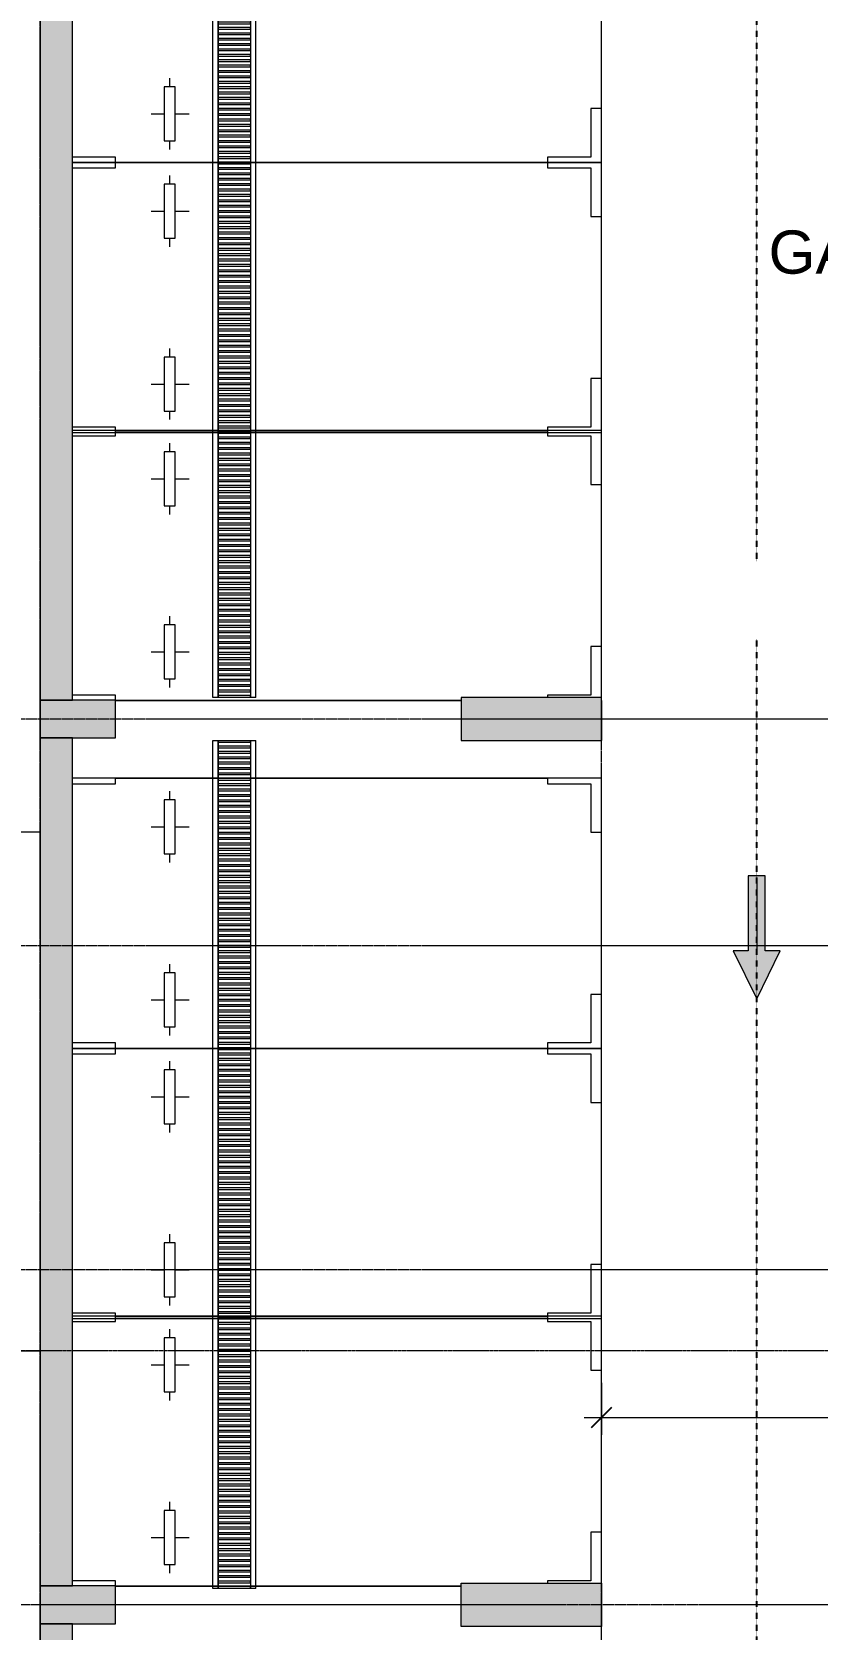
# Model space of a CAD drawing. Header units: millimetres. Extents: x 25998 to 252958, y -15958 to 83425.
# Drawn here: x 33578 to 40849, y 45113 to 59898 of the extents above; entities that cross this region are included whole.
import ezdxf

# ---------------------------------------------------------------- set-up
doc = ezdxf.new("R2010")
doc.units = ezdxf.units.MM
for name, pattern in [('Dash 1_16_', [3.175, 1.5875, -1.5875]), ('Dash Dot 3_16_', [7.9375, 4.7625, -1.5875, 0, -1.5875]), ('Grid Line', [22.225, 12.7, -3.175, 3.175, -3.175])]:
    doc.linetypes.add(name, pattern=pattern)
for name, color, linetype, lineweight in [('0-1', 7, 'Continuous', 5), ('A-ANNO-DIMS', 211, 'Continuous', 9), ('A-ANNO-DIMS-160', 211, 'Continuous', 9), ('A-ANNO-NOTE', 131, 'Continuous', 9), ('A-AREA-IDEN', 2, 'Continuous', 9), ('A-DETL-1', 90, 'Dash 1_16_', 25), ('A-FLOR', 192, 'Continuous', 9), ('A-WALL-PATT-1', 7, 'Continuous', 9), ('C-PRKG', 70, 'Continuous', 9), ('G-ANNO-SYMB-1', 111, 'Dash Dot 3_16_', 18), ('G-IMPT', 8, 'Continuous', 9), ('L-SITE-WALL-1', 250, 'Continuous', 18), ('L-SITE-WALL-2', 7, 'Continuous', 9), ('M-EQPM', 50, 'Continuous', 9), ('S-COLS', 52, 'Continuous', 9), ('S-COLS-1', 52, 'Continuous', 5), ('S-COLS-2', 250, 'Continuous', 18), ('S-COLS-3', 7, 'Continuous', 9), ('S-GRID-1', 1, 'Grid Line', 9)]:
    doc.layers.add(name, color=color, linetype=linetype, lineweight=lineweight)
doc.styles.add('Arial_3', font='arial_0.ttf', dxfattribs={"height": 400})
doc.styles.add('UTM Avo', font='UTM Avo.ttf', dxfattribs={"width": 0.9, "height": 400})
doc.dimstyles.new('1_Dim_chi_tiet_2_5', dxfattribs={"dimscale": 304.8, "dimtxt": 399.720379, "dimasz": 0.629921, "dimexe": 0.524934, "dimexo": 0.0625, "dimgap": 0.052493, "dimtad": 1, "dimdec": 0, "dimrnd": 5, "dimzin": 0, "dimdsep": 46, "dimtxsty": 'UTM Avo', "dimblk1": 'OBLIQUE', "dimblk2": 'OBLIQUE', "dimsah": 1, "dimcen": 0.09, "dimdle": 0.524934, "dimazin": 0, "dimtfac": 1, "dimtdec": 4, "dimtix": 1, "dimtmove": 0, "dimatfit": 3, "dimfxl": 1.049869, "dimfxlon": 1, "dimtvp": 1, "dimtolj": 1, "dimtzin": 0, "dimarcsym": 2})

# ---------------------------------------------------------------- blocks, each defined once
blk = doc.blocks.new('M_Concrete-Rectangular-Column2 - 400x1300-812637-TKCS_MB TẦNG HẦM')
at = {"layer": 'S-COLS'}
blk.add_hatch(color=256, dxfattribs=at).paths.add_polyline_path([(-178, 200), (-650, 200), (-650, -200), (650, -200), (650, 200)])
at = {"layer": 'S-COLS-2'}
for p, q in [((-650, 200), (650, 200)), ((-650, -200), (-650, 200)), ((650, 200), (650, -200)), ((650, -200), (-650, -200))]:
    blk.add_line(p, q, dxfattribs=at)
blk = doc.blocks.new('NCV_TKTC_KET CAU_rvt-1-TKCS_MB TẦNG HẦM')
at = {"layer": 'A-WALL-PATT-1'}
for points in [[(33653, 53712), (33953, 53712), (33953, 61562), (33653, 61562), (33653, 53712)], [(33653, 45512), (33953, 45512), (33953, 53362), (33653, 53362), (33653, 45512)], [(33653, 40587), (33953, 40587), (33953, 45162), (33653, 45162), (33653, 40587)]]:
    blk.add_hatch(color=256, dxfattribs=at).paths.add_polyline_path(points)
at = {"layer": 'S-COLS-1'}
for points in [[(33953, 53362), (34353, 53362), (34353, 53712), (33653, 53712), (33653, 53362), (33935, 53362)], [(38853, 53337), (38853, 53737), (37553, 53737), (37553, 53337), (38381, 53337)], [(33953, 45162), (34353, 45162), (34353, 45512), (33653, 45512), (33653, 45162), (33935, 45162)]]:
    blk.add_hatch(color=256, dxfattribs=at).paths.add_polyline_path(points)
at = {"layer": 'L-SITE-WALL-1'}
for p, q in [((33653, 61562), (33653, 53712)), ((33953, 53712), (33953, 61562)), ((33653, 53362), (33653, 45512)), ((33953, 45512), (33953, 53362)), ((33653, 45162), (33653, 40587)), ((33953, 40587), (33953, 45162))]:
    blk.add_line(p, q, dxfattribs=at)
at = {"layer": 'L-SITE-WALL-2'}
for p, q in [((33653, 53712), (33953, 53712)), ((33953, 53362), (33653, 53362)), ((33653, 45512), (33953, 45512)), ((33953, 45162), (33653, 45162))]:
    blk.add_line(p, q, dxfattribs=at)
at = {"layer": 'S-COLS-2'}
for p, q in [((33653, 53712), (33653, 53362)), ((34353, 53712), (33953, 53712)), ((34353, 53362), (34353, 53712)), ((37553, 53737), (37553, 53337)), ((38853, 53737), (37553, 53737)), ((38853, 53337), (38853, 53737)), ((33953, 53362), (34353, 53362)), ((37553, 53337), (38853, 53337)), ((33653, 45512), (33653, 45162)), ((34353, 45512), (33953, 45512)), ((34353, 45162), (34353, 45512)), ((33953, 45162), (34353, 45162))]:
    blk.add_line(p, q, dxfattribs=at)
at = {"layer": 'S-COLS-3'}
for p, q in [((33953, 53712), (33653, 53712)), ((33653, 53362), (33953, 53362)), ((33953, 45512), (33653, 45512)), ((33653, 45162), (33953, 45162))]:
    blk.add_line(p, q, dxfattribs=at)
at = {"layer": 'S-COLS', "rotation": 180}
blk.add_blockref('M_Concrete-Rectangular-Column2 - 400x1300-812637-TKCS_MB TẦNG HẦM', (38203, 45337), dxfattribs=at)
blk = doc.blocks.new('xe oto1 - xe oto-V7-TKCS_MB TẦNG HẦM')
at = {"layer": 'C-PRKG'}
for p, q in [((-2500, 4900), (-2500, 4500)), ((-2500, 4900), (-2500, 0)), ((-2450, 4500), (-2450, 4900)), ((-50, 4900), (-50, 4500)), ((0, 4500), (0, 4900)), ((0, 0), (0, 4900)), ((-2500, 4500), (-2450, 4500)), ((-2500, 500), (-2500, 4500)), ((-2500, 4500), (-2500, 500)), ((-50, 4500), (0, 4500)), ((0, 500), (0, 4500)), ((0, 4500), (0, 500)), ((-2050, 4170), (-2050, 4050)), ((-2050, 4170), (-2050, 4050)), ((-450, 4170), (-450, 4050)), ((-450, 4170), (-450, 4050)), ((-2300, 4000), (-2380, 4000)), ((-2300, 4000), (-2380, 4000)), ((-1800, 4050), (-2300, 4050)), ((-2300, 4050), (-2300, 3950)), ((-1800, 3950), (-1800, 4050)), ((-1720, 4000), (-1800, 4000)), ((-1720, 4000), (-1800, 4000)), ((-700, 4000), (-780, 4000)), ((-700, 4000), (-780, 4000)), ((-200, 4050), (-700, 4050)), ((-700, 4050), (-700, 3950)), ((-200, 3950), (-200, 4050)), ((-120, 4000), (-200, 4000)), ((-120, 4000), (-200, 4000)), ((-2300, 3950), (-1800, 3950)), ((-2050, 3950), (-2050, 3820)), ((-2050, 3950), (-2050, 3820)), ((-700, 3950), (-200, 3950)), ((-450, 3950), (-450, 3820)), ((-450, 3950), (-450, 3820)), ((-2450, 500), (-2500, 500)), ((-2500, 500), (-2500, 0)), ((-2450, 100), (-2450, 500)), ((0, 500), (-50, 500)), ((-50, 500), (-50, 100)), ((0, 0), (0, 500)), ((-2500, 0), (-2000, 0)), ((-2500, 0), (0, 0)), ((-2000, 100), (-2450, 100)), ((-2000, 0), (-2000, 100)), ((-500, 100), (-500, 0)), ((-50, 100), (-500, 100)), ((-500, 0), (0, 0))]:
    blk.add_line(p, q, dxfattribs=at)
blk = doc.blocks.new('xe oto1 - xe oto-V8-TKCS_MB TẦNG HẦM')
at = {"layer": 'C-PRKG'}
for p, q in [((-2450, 4500), (-2450, 4900)), ((-50, 4900), (-50, 4500)), ((0, 4500), (0, 4900)), ((0, 0), (0, 4900)), ((-2500, 4500), (-2450, 4500)), ((-2500, 4500), (-2500, 1300)), ((-2500, 1300), (-2500, 4500)), ((-2500, 4500), (-2500, 1300)), ((-50, 4500), (0, 4500)), ((0, 500), (0, 4500)), ((0, 4500), (0, 500)), ((-2050, 4170), (-2050, 4050)), ((-2050, 4170), (-2050, 4050)), ((-450, 4170), (-450, 4050)), ((-450, 4170), (-450, 4050)), ((-2300, 4000), (-2380, 4000)), ((-2300, 4000), (-2380, 4000)), ((-1800, 4050), (-2300, 4050)), ((-2300, 4050), (-2300, 3950)), ((-1800, 3950), (-1800, 4050)), ((-1720, 4000), (-1800, 4000)), ((-1720, 4000), (-1800, 4000)), ((-700, 4000), (-780, 4000)), ((-700, 4000), (-780, 4000)), ((-200, 4050), (-700, 4050)), ((-700, 4050), (-700, 3950)), ((-200, 3950), (-200, 4050)), ((-120, 4000), (-200, 4000)), ((-120, 4000), (-200, 4000)), ((-2300, 3950), (-1800, 3950)), ((-2050, 3950), (-2050, 3820)), ((-2050, 3950), (-2050, 3820)), ((-700, 3950), (-200, 3950)), ((-450, 3950), (-450, 3820)), ((-450, 3950), (-450, 3820)), ((-2450, 500), (-2472, 500)), ((-2450, 100), (-2450, 500)), ((0, 500), (-50, 500)), ((-50, 500), (-50, 100)), ((0, 0), (0, 500)), ((-2500, 0), (-2000, 0)), ((-2500, 0), (0, 0)), ((-2000, 100), (-2450, 100)), ((-2000, 0), (-2000, 100)), ((-500, 100), (-500, 0)), ((-50, 100), (-500, 100)), ((-500, 0), (0, 0))]:
    blk.add_line(p, q, dxfattribs=at)
blk = doc.blocks.new('THOAT NUOC 300 - w300-4031075-TKCS_MB TẦNG HẦM')
at = {"layer": 'M-EQPM'}
for p, q in [((-3875, 150), (-3875, 200)), ((-3875, 200), (3875, 200)), ((-3875, -150), (-3875, 150)), ((-3855, 150), (-3875, 150)), ((3875, 150), (-3875, 150)), ((-3855, 150), (-3855, -150)), ((-3825, -150), (-3825, 150)), ((-3805, 150), (-3825, 150)), ((-3805, 150), (-3805, -150)), ((-3775, -150), (-3775, 150)), ((-3755, 150), (-3775, 150)), ((-3755, 150), (-3755, -150)), ((-3725, -150), (-3725, 150)), ((-3705, 150), (-3725, 150)), ((-3705, 150), (-3705, -150)), ((-3676, -150), (-3676, 150)), ((-3656, 150), (-3676, 150)), ((-3656, 150), (-3656, -150)), ((-3626, -150), (-3626, 150)), ((-3606, 150), (-3626, 150)), ((-3606, 150), (-3606, -150)), ((-3576, -150), (-3576, 150)), ((-3556, 150), (-3576, 150)), ((-3556, 150), (-3556, -150)), ((-3526, -150), (-3526, 150)), ((-3506, 150), (-3526, 150)), ((-3506, 150), (-3506, -150)), ((-3476, -150), (-3476, 150)), ((-3456, 150), (-3476, 150)), ((-3456, 150), (-3456, -150)), ((-3426, -150), (-3426, 150)), ((-3406, 150), (-3426, 150)), ((-3406, 150), (-3406, -150)), ((-3376, -150), (-3376, 150)), ((-3356, 150), (-3376, 150)), ((-3356, 150), (-3356, -150)), ((-3326, -150), (-3326, 150)), ((-3306, 150), (-3326, 150)), ((-3306, 150), (-3306, -150)), ((-3277, -150), (-3277, 150)), ((-3257, 150), (-3277, 150)), ((-3257, 150), (-3257, -150)), ((-3227, -150), (-3227, 150)), ((-3207, 150), (-3227, 150)), ((-3207, 150), (-3207, -150)), ((-3177, -150), (-3177, 150)), ((-3157, 150), (-3177, 150)), ((-3157, 150), (-3157, -150)), ((-3127, -150), (-3127, 150)), ((-3107, 150), (-3127, 150)), ((-3107, 150), (-3107, -150)), ((-3077, -150), (-3077, 150)), ((-3057, 150), (-3077, 150)), ((-3057, 150), (-3057, -150)), ((-3027, -150), (-3027, 150)), ((-3007, 150), (-3027, 150)), ((-3007, 150), (-3007, -150)), ((-2977, -150), (-2977, 150)), ((-2957, 150), (-2977, 150)), ((-2957, 150), (-2957, -150)), ((-2927, -150), (-2927, 150)), ((-2907, 150), (-2927, 150)), ((-2907, 150), (-2907, -150)), ((-2878, -150), (-2878, 150)), ((-2858, 150), (-2878, 150)), ((-2858, 150), (-2858, -150)), ((-2828, -150), (-2828, 150)), ((-2808, 150), (-2828, 150)), ((-2808, 150), (-2808, -150)), ((-2778, -150), (-2778, 150)), ((-2758, 150), (-2778, 150)), ((-2758, 150), (-2758, -150)), ((-2728, -150), (-2728, 150)), ((-2708, 150), (-2728, 150)), ((-2708, 150), (-2708, -150)), ((-2678, -150), (-2678, 150)), ((-2658, 150), (-2678, 150)), ((-2658, 150), (-2658, -150)), ((-2628, -150), (-2628, 150)), ((-2608, 150), (-2628, 150)), ((-2608, 150), (-2608, -150)), ((-2578, -150), (-2578, 150)), ((-2558, 150), (-2578, 150)), ((-2558, 150), (-2558, -150)), ((-2528, -150), (-2528, 150)), ((-2508, 150), (-2528, 150)), ((-2508, 150), (-2508, -150)), ((-2479, -150), (-2479, 150)), ((-2459, 150), (-2479, 150)), ((-2459, 150), (-2459, -150)), ((-2429, -150), (-2429, 150)), ((-2409, 150), (-2429, 150)), ((-2409, 150), (-2409, -150)), ((-2379, -150), (-2379, 150)), ((-2359, 150), (-2379, 150)), ((-2359, 150), (-2359, -150)), ((-2329, -150), (-2329, 150)), ((-2309, 150), (-2329, 150)), ((-2309, 150), (-2309, -150)), ((-2279, -150), (-2279, 150)), ((-2259, 150), (-2279, 150)), ((-2259, 150), (-2259, -150)), ((-2229, -150), (-2229, 150)), ((-2209, 150), (-2229, 150)), ((-2209, 150), (-2209, -150)), ((-2179, -150), (-2179, 150)), ((-2159, 150), (-2179, 150)), ((-2159, 150), (-2159, -150)), ((-2130, -150), (-2130, 150)), ((-2110, 150), (-2130, 150)), ((-2110, 150), (-2110, -150)), ((-2080, -150), (-2080, 150)), ((-2060, 150), (-2080, 150)), ((-2060, 150), (-2060, -150)), ((-2030, -150), (-2030, 150)), ((-2010, 150), (-2030, 150)), ((-2010, 150), (-2010, -150)), ((-1980, -150), (-1980, 150)), ((-1960, 150), (-1980, 150)), ((-1960, 150), (-1960, -150)), ((-1930, -150), (-1930, 150)), ((-1910, 150), (-1930, 150)), ((-1910, 150), (-1910, -150)), ((-1880, -150), (-1880, 150)), ((-1860, 150), (-1880, 150)), ((-1860, 150), (-1860, -150)), ((-1830, -150), (-1830, 150)), ((-1810, 150), (-1830, 150)), ((-1810, 150), (-1810, -150)), ((-1780, -150), (-1780, 150)), ((-1760, 150), (-1780, 150)), ((-1760, 150), (-1760, -150)), ((-1731, -150), (-1731, 150)), ((-1711, 150), (-1731, 150)), ((-1711, 150), (-1711, -150)), ((-1681, -150), (-1681, 150)), ((-1661, 150), (-1681, 150)), ((-1661, 150), (-1661, -150)), ((-1631, -150), (-1631, 150)), ((-1611, 150), (-1631, 150)), ((-1611, 150), (-1611, -150)), ((-1581, -150), (-1581, 150)), ((-1561, 150), (-1581, 150)), ((-1561, 150), (-1561, -150)), ((-1531, -150), (-1531, 150)), ((-1511, 150), (-1531, 150)), ((-1511, 150), (-1511, -150)), ((-1481, -150), (-1481, 150)), ((-1461, 150), (-1481, 150)), ((-1461, 150), (-1461, -150)), ((-1431, -150), (-1431, 150)), ((-1411, 150), (-1431, 150)), ((-1411, 150), (-1411, -150)), ((-1381, -150), (-1381, 150)), ((-1361, 150), (-1381, 150)), ((-1361, 150), (-1361, -150)), ((-1332, -150), (-1332, 150)), ((-1312, 150), (-1332, 150)), ((-1312, 150), (-1312, -150)), ((-1282, -150), (-1282, 150)), ((-1262, 150), (-1282, 150)), ((-1262, 150), (-1262, -150)), ((-1232, -150), (-1232, 150)), ((-1212, 150), (-1232, 150)), ((-1212, 150), (-1212, -150)), ((-1182, -150), (-1182, 150)), ((-1162, 150), (-1182, 150)), ((-1162, 150), (-1162, -150)), ((-1132, -150), (-1132, 150)), ((-1112, 150), (-1132, 150)), ((-1112, 150), (-1112, -150)), ((-1082, -150), (-1082, 150)), ((-1062, 150), (-1082, 150)), ((-1062, 150), (-1062, -150)), ((-1032, -150), (-1032, 150)), ((-1012, 150), (-1032, 150)), ((-1012, 150), (-1012, -150)), ((-982, -150), (-982, 150)), ((-962, 150), (-982, 150)), ((-962, 150), (-962, -150)), ((-933, -150), (-933, 150)), ((-913, 150), (-933, 150)), ((-913, 150), (-913, -150)), ((-883, -150), (-883, 150)), ((-863, 150), (-883, 150)), ((-863, 150), (-863, -150)), ((-833, -150), (-833, 150)), ((-813, 150), (-833, 150)), ((-813, 150), (-813, -150)), ((-783, -150), (-783, 150)), ((-763, 150), (-783, 150)), ((-763, 150), (-763, -150)), ((-733, -150), (-733, 150)), ((-713, 150), (-733, 150)), ((-713, 150), (-713, -150)), ((-683, -150), (-683, 150)), ((-663, 150), (-683, 150)), ((-663, 150), (-663, -150)), ((-633, -150), (-633, 150)), ((-613, 150), (-633, 150)), ((-613, 150), (-613, -150)), ((-584, -150), (-584, 150)), ((-564, 150), (-584, 150)), ((-564, 150), (-564, -150)), ((-534, -150), (-534, 150)), ((-514, 150), (-534, 150)), ((-514, 150), (-514, -150)), ((-484, -150), (-484, 150)), ((-464, 150), (-484, 150)), ((-464, 150), (-464, -150)), ((-434, -150), (-434, 150)), ((-414, 150), (-434, 150)), ((-414, 150), (-414, -150)), ((-384, -150), (-384, 150)), ((-364, 150), (-384, 150)), ((-364, 150), (-364, -150)), ((-334, -150), (-334, 150)), ((-314, 150), (-334, 150)), ((-314, 150), (-314, -150)), ((-284, -150), (-284, 150)), ((-264, 150), (-284, 150)), ((-264, 150), (-264, -150)), ((-234, -150), (-234, 150)), ((-214, 150), (-234, 150)), ((-214, 150), (-214, -150)), ((-185, -150), (-185, 150)), ((-165, 150), (-185, 150)), ((-165, 150), (-165, -150)), ((-135, -150), (-135, 150)), ((-115, 150), (-135, 150)), ((-115, 150), (-115, -150)), ((-85, -150), (-85, 150)), ((-65, 150), (-85, 150)), ((-65, 150), (-65, -150)), ((-35, -150), (-35, 150)), ((-15, 150), (-35, 150)), ((-15, 150), (-15, -150)), ((15, -150), (15, 150)), ((35, 150), (15, 150)), ((35, 150), (35, -150)), ((65, -150), (65, 150)), ((85, 150), (65, 150)), ((85, 150), (85, -150)), ((115, -150), (115, 150)), ((135, 150), (115, 150)), ((135, 150), (135, -150)), ((165, -150), (165, 150)), ((185, 150), (165, 150)), ((185, 150), (185, -150)), ((214, -150), (214, 150)), ((234, 150), (214, 150)), ((234, 150), (234, -150)), ((264, -150), (264, 150)), ((284, 150), (264, 150)), ((284, 150), (284, -150)), ((314, -150), (314, 150)), ((334, 150), (314, 150)), ((334, 150), (334, -150)), ((364, -150), (364, 150)), ((384, 150), (364, 150)), ((384, 150), (384, -150)), ((414, -150), (414, 150)), ((434, 150), (414, 150)), ((434, 150), (434, -150)), ((464, -150), (464, 150)), ((484, 150), (464, 150)), ((484, 150), (484, -150)), ((514, -150), (514, 150)), ((534, 150), (514, 150)), ((534, 150), (534, -150)), ((564, -150), (564, 150)), ((584, 150), (564, 150)), ((584, 150), (584, -150)), ((613, -150), (613, 150)), ((633, 150), (613, 150)), ((633, 150), (633, -150)), ((663, -150), (663, 150)), ((683, 150), (663, 150)), ((683, 150), (683, -150)), ((713, -150), (713, 150)), ((733, 150), (713, 150)), ((733, 150), (733, -150)), ((763, -150), (763, 150)), ((783, 150), (763, 150)), ((783, 150), (783, -150)), ((813, -150), (813, 150)), ((833, 150), (813, 150)), ((833, 150), (833, -150)), ((863, -150), (863, 150)), ((883, 150), (863, 150)), ((883, 150), (883, -150)), ((913, -150), (913, 150)), ((933, 150), (913, 150)), ((933, 150), (933, -150)), ((962, -150), (962, 150)), ((982, 150), (962, 150)), ((982, 150), (982, -150)), ((1012, -150), (1012, 150)), ((1032, 150), (1012, 150)), ((1032, 150), (1032, -150)), ((1062, -150), (1062, 150)), ((1082, 150), (1062, 150)), ((1082, 150), (1082, -150)), ((1112, -150), (1112, 150)), ((1132, 150), (1112, 150)), ((1132, 150), (1132, -150)), ((1162, -150), (1162, 150)), ((1182, 150), (1162, 150)), ((1182, 150), (1182, -150)), ((1212, -150), (1212, 150)), ((1232, 150), (1212, 150)), ((1232, 150), (1232, -150)), ((1262, -150), (1262, 150)), ((1282, 150), (1262, 150)), ((1282, 150), (1282, -150)), ((1312, -150), (1312, 150)), ((1332, 150), (1312, 150)), ((1332, 150), (1332, -150)), ((1361, -150), (1361, 150)), ((1381, 150), (1361, 150)), ((1381, 150), (1381, -150)), ((1411, -150), (1411, 150)), ((1431, 150), (1411, 150)), ((1431, 150), (1431, -150)), ((1461, -150), (1461, 150)), ((1481, 150), (1461, 150)), ((1481, 150), (1481, -150)), ((1511, -150), (1511, 150)), ((1531, 150), (1511, 150)), ((1531, 150), (1531, -150)), ((1561, -150), (1561, 150)), ((1581, 150), (1561, 150)), ((1581, 150), (1581, -150)), ((1611, -150), (1611, 150)), ((1631, 150), (1611, 150)), ((1631, 150), (1631, -150)), ((1661, -150), (1661, 150)), ((1681, 150), (1661, 150)), ((1681, 150), (1681, -150)), ((1711, -150), (1711, 150)), ((1731, 150), (1711, 150)), ((1731, 150), (1731, -150)), ((1760, -150), (1760, 150)), ((1780, 150), (1760, 150)), ((1780, 150), (1780, -150)), ((1810, -150), (1810, 150)), ((1830, 150), (1810, 150)), ((1830, 150), (1830, -150)), ((1860, -150), (1860, 150)), ((1880, 150), (1860, 150)), ((1880, 150), (1880, -150)), ((1910, -150), (1910, 150)), ((1930, 150), (1910, 150)), ((1930, 150), (1930, -150)), ((1960, -150), (1960, 150)), ((1980, 150), (1960, 150)), ((1980, 150), (1980, -150)), ((2010, -150), (2010, 150)), ((2030, 150), (2010, 150)), ((2030, 150), (2030, -150)), ((2060, -150), (2060, 150)), ((2080, 150), (2060, 150)), ((2080, 150), (2080, -150)), ((2110, -150), (2110, 150)), ((2130, 150), (2110, 150)), ((2130, 150), (2130, -150)), ((2159, -150), (2159, 150)), ((2179, 150), (2159, 150)), ((2179, 150), (2179, -150)), ((2209, -150), (2209, 150)), ((2229, 150), (2209, 150)), ((2229, 150), (2229, -150)), ((2259, -150), (2259, 150)), ((2279, 150), (2259, 150)), ((2279, 150), (2279, -150)), ((2309, -150), (2309, 150)), ((2329, 150), (2309, 150)), ((2329, 150), (2329, -150)), ((2359, -150), (2359, 150)), ((2379, 150), (2359, 150)), ((2379, 150), (2379, -150)), ((2409, -150), (2409, 150)), ((2429, 150), (2409, 150)), ((2429, 150), (2429, -150)), ((2459, -150), (2459, 150)), ((2479, 150), (2459, 150)), ((2479, 150), (2479, -150)), ((2508, -150), (2508, 150)), ((2528, 150), (2508, 150)), ((2528, 150), (2528, -150)), ((2558, -150), (2558, 150)), ((2578, 150), (2558, 150)), ((2578, 150), (2578, -150)), ((2608, -150), (2608, 150)), ((2628, 150), (2608, 150)), ((2628, 150), (2628, -150)), ((2658, -150), (2658, 150)), ((2678, 150), (2658, 150)), ((2678, 150), (2678, -150)), ((2708, -150), (2708, 150)), ((2728, 150), (2708, 150)), ((2728, 150), (2728, -150)), ((2758, -150), (2758, 150)), ((2778, 150), (2758, 150)), ((2778, 150), (2778, -150)), ((2808, -150), (2808, 150)), ((2828, 150), (2808, 150)), ((2828, 150), (2828, -150)), ((2858, -150), (2858, 150)), ((2878, 150), (2858, 150)), ((2878, 150), (2878, -150)), ((2907, -150), (2907, 150)), ((2927, 150), (2907, 150)), ((2927, 150), (2927, -150)), ((2957, -150), (2957, 150)), ((2977, 150), (2957, 150)), ((2977, 150), (2977, -150)), ((3007, -150), (3007, 150)), ((3027, 150), (3007, 150)), ((3027, 150), (3027, -150)), ((3057, -150), (3057, 150)), ((3077, 150), (3057, 150)), ((3077, 150), (3077, -150)), ((3107, -150), (3107, 150)), ((3127, 150), (3107, 150)), ((3127, 150), (3127, -150)), ((3157, -150), (3157, 150)), ((3177, 150), (3157, 150)), ((3177, 150), (3177, -150)), ((3207, -150), (3207, 150)), ((3227, 150), (3207, 150)), ((3227, 150), (3227, -150)), ((3257, -150), (3257, 150)), ((3277, 150), (3257, 150)), ((3277, 150), (3277, -150)), ((3306, -150), (3306, 150)), ((3326, 150), (3306, 150)), ((3326, 150), (3326, -150)), ((3356, -150), (3356, 150)), ((3376, 150), (3356, 150)), ((3376, 150), (3376, -150)), ((3406, -150), (3406, 150)), ((3426, 150), (3406, 150)), ((3426, 150), (3426, -150)), ((3456, -150), (3456, 150)), ((3476, 150), (3456, 150)), ((3476, 150), (3476, -150)), ((3506, -150), (3506, 150)), ((3526, 150), (3506, 150)), ((3526, 150), (3526, -150)), ((3556, -150), (3556, 150)), ((3576, 150), (3556, 150)), ((3576, 150), (3576, -150)), ((3606, -150), (3606, 150)), ((3626, 150), (3606, 150)), ((3626, 150), (3626, -150)), ((3656, -150), (3656, 150)), ((3676, 150), (3656, 150)), ((3676, 150), (3676, -150)), ((3705, -150), (3705, 150)), ((3725, 150), (3705, 150)), ((3725, 150), (3725, -150)), ((3755, -150), (3755, 150)), ((3775, 150), (3755, 150)), ((3775, 150), (3775, -150)), ((3805, -150), (3805, 150)), ((3825, 150), (3805, 150)), ((3825, 150), (3825, -150)), ((3855, -150), (3855, 150)), ((3875, 150), (3855, 150)), ((3875, 200), (3875, 150)), ((3875, 150), (3875, -150)), ((-3875, -150), (-3855, -150)), ((-3875, -200), (-3875, -150)), ((3875, -150), (-3875, -150)), ((-3875, -200), (3875, -200)), ((-3825, -150), (-3805, -150)), ((-3775, -150), (-3755, -150)), ((-3725, -150), (-3705, -150)), ((-3676, -150), (-3656, -150)), ((-3626, -150), (-3606, -150)), ((-3576, -150), (-3556, -150)), ((-3526, -150), (-3506, -150)), ((-3476, -150), (-3456, -150)), ((-3426, -150), (-3406, -150)), ((-3376, -150), (-3356, -150)), ((-3326, -150), (-3306, -150)), ((-3277, -150), (-3257, -150)), ((-3227, -150), (-3207, -150)), ((-3177, -150), (-3157, -150)), ((-3127, -150), (-3107, -150)), ((-3077, -150), (-3057, -150)), ((-3027, -150), (-3007, -150)), ((-2977, -150), (-2957, -150)), ((-2927, -150), (-2907, -150)), ((-2878, -150), (-2858, -150)), ((-2828, -150), (-2808, -150)), ((-2778, -150), (-2758, -150)), ((-2728, -150), (-2708, -150)), ((-2678, -150), (-2658, -150)), ((-2628, -150), (-2608, -150)), ((-2578, -150), (-2558, -150)), ((-2528, -150), (-2508, -150)), ((-2479, -150), (-2459, -150)), ((-2429, -150), (-2409, -150)), ((-2379, -150), (-2359, -150)), ((-2329, -150), (-2309, -150)), ((-2279, -150), (-2259, -150)), ((-2229, -150), (-2209, -150)), ((-2179, -150), (-2159, -150)), ((-2130, -150), (-2110, -150)), ((-2080, -150), (-2060, -150)), ((-2030, -150), (-2010, -150)), ((-1980, -150), (-1960, -150)), ((-1930, -150), (-1910, -150)), ((-1880, -150), (-1860, -150)), ((-1830, -150), (-1810, -150)), ((-1780, -150), (-1760, -150)), ((-1731, -150), (-1711, -150)), ((-1681, -150), (-1661, -150)), ((-1631, -150), (-1611, -150)), ((-1581, -150), (-1561, -150)), ((-1531, -150), (-1511, -150)), ((-1481, -150), (-1461, -150)), ((-1431, -150), (-1411, -150)), ((-1381, -150), (-1361, -150)), ((-1332, -150), (-1312, -150)), ((-1282, -150), (-1262, -150)), ((-1232, -150), (-1212, -150)), ((-1182, -150), (-1162, -150)), ((-1132, -150), (-1112, -150)), ((-1082, -150), (-1062, -150)), ((-1032, -150), (-1012, -150)), ((-982, -150), (-962, -150)), ((-933, -150), (-913, -150)), ((-883, -150), (-863, -150)), ((-833, -150), (-813, -150)), ((-783, -150), (-763, -150)), ((-733, -150), (-713, -150)), ((-683, -150), (-663, -150)), ((-633, -150), (-613, -150)), ((-584, -150), (-564, -150)), ((-534, -150), (-514, -150)), ((-484, -150), (-464, -150)), ((-434, -150), (-414, -150)), ((-384, -150), (-364, -150)), ((-334, -150), (-314, -150)), ((-284, -150), (-264, -150)), ((-234, -150), (-214, -150)), ((-185, -150), (-165, -150)), ((-135, -150), (-115, -150)), ((-85, -150), (-65, -150)), ((-35, -150), (-15, -150)), ((15, -150), (35, -150)), ((65, -150), (85, -150)), ((115, -150), (135, -150)), ((165, -150), (185, -150)), ((214, -150), (234, -150)), ((264, -150), (284, -150)), ((314, -150), (334, -150)), ((364, -150), (384, -150)), ((414, -150), (434, -150)), ((464, -150), (484, -150)), ((514, -150), (534, -150)), ((564, -150), (584, -150)), ((613, -150), (633, -150)), ((663, -150), (683, -150)), ((713, -150), (733, -150)), ((763, -150), (783, -150)), ((813, -150), (833, -150)), ((863, -150), (883, -150)), ((913, -150), (933, -150)), ((962, -150), (982, -150)), ((1012, -150), (1032, -150)), ((1062, -150), (1082, -150)), ((1112, -150), (1132, -150)), ((1162, -150), (1182, -150)), ((1212, -150), (1232, -150)), ((1262, -150), (1282, -150)), ((1312, -150), (1332, -150)), ((1361, -150), (1381, -150)), ((1411, -150), (1431, -150)), ((1461, -150), (1481, -150)), ((1511, -150), (1531, -150)), ((1561, -150), (1581, -150)), ((1611, -150), (1631, -150)), ((1661, -150), (1681, -150)), ((1711, -150), (1731, -150)), ((1760, -150), (1780, -150)), ((1810, -150), (1830, -150)), ((1860, -150), (1880, -150)), ((1910, -150), (1930, -150)), ((1960, -150), (1980, -150)), ((2010, -150), (2030, -150)), ((2060, -150), (2080, -150)), ((2110, -150), (2130, -150)), ((2159, -150), (2179, -150)), ((2209, -150), (2229, -150)), ((2259, -150), (2279, -150)), ((2309, -150), (2329, -150)), ((2359, -150), (2379, -150)), ((2409, -150), (2429, -150)), ((2459, -150), (2479, -150)), ((2508, -150), (2528, -150)), ((2558, -150), (2578, -150)), ((2608, -150), (2628, -150)), ((2658, -150), (2678, -150)), ((2708, -150), (2728, -150)), ((2758, -150), (2778, -150)), ((2808, -150), (2828, -150)), ((2858, -150), (2878, -150)), ((2907, -150), (2927, -150)), ((2957, -150), (2977, -150)), ((3007, -150), (3027, -150)), ((3057, -150), (3077, -150)), ((3107, -150), (3127, -150)), ((3157, -150), (3177, -150)), ((3207, -150), (3227, -150)), ((3257, -150), (3277, -150)), ((3306, -150), (3326, -150)), ((3356, -150), (3376, -150)), ((3406, -150), (3426, -150)), ((3456, -150), (3476, -150)), ((3506, -150), (3526, -150)), ((3556, -150), (3576, -150)), ((3606, -150), (3626, -150)), ((3656, -150), (3676, -150)), ((3705, -150), (3725, -150)), ((3755, -150), (3775, -150)), ((3805, -150), (3825, -150)), ((3855, -150), (3875, -150)), ((3875, -150), (3875, -200))]:
    blk.add_line(p, q, dxfattribs=at)
blk = doc.blocks.new('THOAT NUOC 300 - w300-4034170-TKCS_MB TẦNG HẦM')
at = {"layer": 'M-EQPM'}
for p, q in [((-3925, 150), (-3925, 200)), ((-3925, 200), (3925, 200)), ((-3925, -150), (-3925, 150)), ((-3905, 150), (-3925, 150)), ((3925, 150), (-3925, 150)), ((-3905, 150), (-3905, -150)), ((-3875, -150), (-3875, 150)), ((-3855, 150), (-3875, 150)), ((-3855, 150), (-3855, -150)), ((-3825, -150), (-3825, 150)), ((-3805, 150), (-3825, 150)), ((-3805, 150), (-3805, -150)), ((-3775, -150), (-3775, 150)), ((-3755, 150), (-3775, 150)), ((-3755, 150), (-3755, -150)), ((-3726, -150), (-3726, 150)), ((-3706, 150), (-3726, 150)), ((-3706, 150), (-3706, -150)), ((-3676, -150), (-3676, 150)), ((-3656, 150), (-3676, 150)), ((-3656, 150), (-3656, -150)), ((-3626, -150), (-3626, 150)), ((-3606, 150), (-3626, 150)), ((-3606, 150), (-3606, -150)), ((-3576, -150), (-3576, 150)), ((-3556, 150), (-3576, 150)), ((-3556, 150), (-3556, -150)), ((-3526, -150), (-3526, 150)), ((-3506, 150), (-3526, 150)), ((-3506, 150), (-3506, -150)), ((-3476, -150), (-3476, 150)), ((-3456, 150), (-3476, 150)), ((-3456, 150), (-3456, -150)), ((-3426, -150), (-3426, 150)), ((-3406, 150), (-3426, 150)), ((-3406, 150), (-3406, -150)), ((-3376, -150), (-3376, 150)), ((-3356, 150), (-3376, 150)), ((-3356, 150), (-3356, -150)), ((-3327, -150), (-3327, 150)), ((-3307, 150), (-3327, 150)), ((-3307, 150), (-3307, -150)), ((-3277, -150), (-3277, 150)), ((-3257, 150), (-3277, 150)), ((-3257, 150), (-3257, -150)), ((-3227, -150), (-3227, 150)), ((-3207, 150), (-3227, 150)), ((-3207, 150), (-3207, -150)), ((-3177, -150), (-3177, 150)), ((-3157, 150), (-3177, 150)), ((-3157, 150), (-3157, -150)), ((-3127, -150), (-3127, 150)), ((-3107, 150), (-3127, 150)), ((-3107, 150), (-3107, -150)), ((-3077, -150), (-3077, 150)), ((-3057, 150), (-3077, 150)), ((-3057, 150), (-3057, -150)), ((-3027, -150), (-3027, 150)), ((-3007, 150), (-3027, 150)), ((-3007, 150), (-3007, -150)), ((-2977, -150), (-2977, 150)), ((-2957, 150), (-2977, 150)), ((-2957, 150), (-2957, -150)), ((-2928, -150), (-2928, 150)), ((-2908, 150), (-2928, 150)), ((-2908, 150), (-2908, -150)), ((-2878, -150), (-2878, 150)), ((-2858, 150), (-2878, 150)), ((-2858, 150), (-2858, -150)), ((-2828, -150), (-2828, 150)), ((-2808, 150), (-2828, 150)), ((-2808, 150), (-2808, -150)), ((-2778, -150), (-2778, 150)), ((-2758, 150), (-2778, 150)), ((-2758, 150), (-2758, -150)), ((-2728, -150), (-2728, 150)), ((-2708, 150), (-2728, 150)), ((-2708, 150), (-2708, -150)), ((-2678, -150), (-2678, 150)), ((-2658, 150), (-2678, 150)), ((-2658, 150), (-2658, -150)), ((-2628, -150), (-2628, 150)), ((-2608, 150), (-2628, 150)), ((-2608, 150), (-2608, -150)), ((-2578, -150), (-2578, 150)), ((-2558, 150), (-2578, 150)), ((-2558, 150), (-2558, -150)), ((-2529, -150), (-2529, 150)), ((-2509, 150), (-2529, 150)), ((-2509, 150), (-2509, -150)), ((-2479, -150), (-2479, 150)), ((-2459, 150), (-2479, 150)), ((-2459, 150), (-2459, -150)), ((-2429, -150), (-2429, 150)), ((-2409, 150), (-2429, 150)), ((-2409, 150), (-2409, -150)), ((-2379, -150), (-2379, 150)), ((-2359, 150), (-2379, 150)), ((-2359, 150), (-2359, -150)), ((-2329, -150), (-2329, 150)), ((-2309, 150), (-2329, 150)), ((-2309, 150), (-2309, -150)), ((-2279, -150), (-2279, 150)), ((-2259, 150), (-2279, 150)), ((-2259, 150), (-2259, -150)), ((-2229, -150), (-2229, 150)), ((-2209, 150), (-2229, 150)), ((-2209, 150), (-2209, -150)), ((-2179, -150), (-2179, 150)), ((-2159, 150), (-2179, 150)), ((-2159, 150), (-2159, -150)), ((-2130, -150), (-2130, 150)), ((-2110, 150), (-2130, 150)), ((-2110, 150), (-2110, -150)), ((-2080, -150), (-2080, 150)), ((-2060, 150), (-2080, 150)), ((-2060, 150), (-2060, -150)), ((-2030, -150), (-2030, 150)), ((-2010, 150), (-2030, 150)), ((-2010, 150), (-2010, -150)), ((-1980, -150), (-1980, 150)), ((-1960, 150), (-1980, 150)), ((-1960, 150), (-1960, -150)), ((-1930, -150), (-1930, 150)), ((-1910, 150), (-1930, 150)), ((-1910, 150), (-1910, -150)), ((-1880, -150), (-1880, 150)), ((-1860, 150), (-1880, 150)), ((-1860, 150), (-1860, -150)), ((-1830, -150), (-1830, 150)), ((-1810, 150), (-1830, 150)), ((-1810, 150), (-1810, -150)), ((-1780, -150), (-1780, 150)), ((-1760, 150), (-1780, 150)), ((-1760, 150), (-1760, -150)), ((-1731, -150), (-1731, 150)), ((-1711, 150), (-1731, 150)), ((-1711, 150), (-1711, -150)), ((-1681, -150), (-1681, 150)), ((-1661, 150), (-1681, 150)), ((-1661, 150), (-1661, -150)), ((-1631, -150), (-1631, 150)), ((-1611, 150), (-1631, 150)), ((-1611, 150), (-1611, -150)), ((-1581, -150), (-1581, 150)), ((-1561, 150), (-1581, 150)), ((-1561, 150), (-1561, -150)), ((-1531, -150), (-1531, 150)), ((-1511, 150), (-1531, 150)), ((-1511, 150), (-1511, -150)), ((-1481, -150), (-1481, 150)), ((-1461, 150), (-1481, 150)), ((-1461, 150), (-1461, -150)), ((-1431, -150), (-1431, 150)), ((-1411, 150), (-1431, 150)), ((-1411, 150), (-1411, -150)), ((-1381, -150), (-1381, 150)), ((-1361, 150), (-1381, 150)), ((-1361, 150), (-1361, -150)), ((-1332, -150), (-1332, 150)), ((-1312, 150), (-1332, 150)), ((-1312, 150), (-1312, -150)), ((-1282, -150), (-1282, 150)), ((-1262, 150), (-1282, 150)), ((-1262, 150), (-1262, -150)), ((-1232, -150), (-1232, 150)), ((-1212, 150), (-1232, 150)), ((-1212, 150), (-1212, -150)), ((-1182, -150), (-1182, 150)), ((-1162, 150), (-1182, 150)), ((-1162, 150), (-1162, -150)), ((-1132, -150), (-1132, 150)), ((-1112, 150), (-1132, 150)), ((-1112, 150), (-1112, -150)), ((-1082, -150), (-1082, 150)), ((-1062, 150), (-1082, 150)), ((-1062, 150), (-1062, -150)), ((-1032, -150), (-1032, 150)), ((-1012, 150), (-1032, 150)), ((-1012, 150), (-1012, -150)), ((-983, -150), (-983, 150)), ((-963, 150), (-983, 150)), ((-963, 150), (-963, -150)), ((-933, -150), (-933, 150)), ((-913, 150), (-933, 150)), ((-913, 150), (-913, -150)), ((-883, -150), (-883, 150)), ((-863, 150), (-883, 150)), ((-863, 150), (-863, -150)), ((-833, -150), (-833, 150)), ((-813, 150), (-833, 150)), ((-813, 150), (-813, -150)), ((-783, -150), (-783, 150)), ((-763, 150), (-783, 150)), ((-763, 150), (-763, -150)), ((-733, -150), (-733, 150)), ((-713, 150), (-733, 150)), ((-713, 150), (-713, -150)), ((-683, -150), (-683, 150)), ((-663, 150), (-683, 150)), ((-663, 150), (-663, -150)), ((-633, -150), (-633, 150)), ((-613, 150), (-633, 150)), ((-613, 150), (-613, -150)), ((-584, -150), (-584, 150)), ((-564, 150), (-584, 150)), ((-564, 150), (-564, -150)), ((-534, -150), (-534, 150)), ((-514, 150), (-534, 150)), ((-514, 150), (-514, -150)), ((-484, -150), (-484, 150)), ((-464, 150), (-484, 150)), ((-464, 150), (-464, -150)), ((-434, -150), (-434, 150)), ((-414, 150), (-434, 150)), ((-414, 150), (-414, -150)), ((-384, -150), (-384, 150)), ((-364, 150), (-384, 150)), ((-364, 150), (-364, -150)), ((-334, -150), (-334, 150)), ((-314, 150), (-334, 150)), ((-314, 150), (-314, -150)), ((-284, -150), (-284, 150)), ((-264, 150), (-284, 150)), ((-264, 150), (-264, -150)), ((-234, -150), (-234, 150)), ((-214, 150), (-234, 150)), ((-214, 150), (-214, -150)), ((-185, -150), (-185, 150)), ((-165, 150), (-185, 150)), ((-165, 150), (-165, -150)), ((-135, -150), (-135, 150)), ((-115, 150), (-135, 150)), ((-115, 150), (-115, -150)), ((-85, -150), (-85, 150)), ((-65, 150), (-85, 150)), ((-65, 150), (-65, -150)), ((-35, -150), (-35, 150)), ((-15, 150), (-35, 150)), ((-15, 150), (-15, -150)), ((15, -150), (15, 150)), ((35, 150), (15, 150)), ((35, 150), (35, -150)), ((65, -150), (65, 150)), ((85, 150), (65, 150)), ((85, 150), (85, -150)), ((115, -150), (115, 150)), ((135, 150), (115, 150)), ((135, 150), (135, -150)), ((165, -150), (165, 150)), ((185, 150), (165, 150)), ((185, 150), (185, -150)), ((214, -150), (214, 150)), ((234, 150), (214, 150)), ((234, 150), (234, -150)), ((264, -150), (264, 150)), ((284, 150), (264, 150)), ((284, 150), (284, -150)), ((314, -150), (314, 150)), ((334, 150), (314, 150)), ((334, 150), (334, -150)), ((364, -150), (364, 150)), ((384, 150), (364, 150)), ((384, 150), (384, -150)), ((414, -150), (414, 150)), ((434, 150), (414, 150)), ((434, 150), (434, -150)), ((464, -150), (464, 150)), ((484, 150), (464, 150)), ((484, 150), (484, -150)), ((514, -150), (514, 150)), ((534, 150), (514, 150)), ((534, 150), (534, -150)), ((564, -150), (564, 150)), ((584, 150), (564, 150)), ((584, 150), (584, -150)), ((613, -150), (613, 150)), ((633, 150), (613, 150)), ((633, 150), (633, -150)), ((663, -150), (663, 150)), ((683, 150), (663, 150)), ((683, 150), (683, -150)), ((713, -150), (713, 150)), ((733, 150), (713, 150)), ((733, 150), (733, -150)), ((763, -150), (763, 150)), ((783, 150), (763, 150)), ((783, 150), (783, -150)), ((813, -150), (813, 150)), ((833, 150), (813, 150)), ((833, 150), (833, -150)), ((863, -150), (863, 150)), ((883, 150), (863, 150)), ((883, 150), (883, -150)), ((913, -150), (913, 150)), ((933, 150), (913, 150)), ((933, 150), (933, -150)), ((963, -150), (963, 150)), ((983, 150), (963, 150)), ((983, 150), (983, -150)), ((1012, -150), (1012, 150)), ((1032, 150), (1012, 150)), ((1032, 150), (1032, -150)), ((1062, -150), (1062, 150)), ((1082, 150), (1062, 150)), ((1082, 150), (1082, -150)), ((1112, -150), (1112, 150)), ((1132, 150), (1112, 150)), ((1132, 150), (1132, -150)), ((1162, -150), (1162, 150)), ((1182, 150), (1162, 150)), ((1182, 150), (1182, -150)), ((1212, -150), (1212, 150)), ((1232, 150), (1212, 150)), ((1232, 150), (1232, -150)), ((1262, -150), (1262, 150)), ((1282, 150), (1262, 150)), ((1282, 150), (1282, -150)), ((1312, -150), (1312, 150)), ((1332, 150), (1312, 150)), ((1332, 150), (1332, -150)), ((1361, -150), (1361, 150)), ((1381, 150), (1361, 150)), ((1381, 150), (1381, -150)), ((1411, -150), (1411, 150)), ((1431, 150), (1411, 150)), ((1431, 150), (1431, -150)), ((1461, -150), (1461, 150)), ((1481, 150), (1461, 150)), ((1481, 150), (1481, -150)), ((1511, -150), (1511, 150)), ((1531, 150), (1511, 150)), ((1531, 150), (1531, -150)), ((1561, -150), (1561, 150)), ((1581, 150), (1561, 150)), ((1581, 150), (1581, -150)), ((1611, -150), (1611, 150)), ((1631, 150), (1611, 150)), ((1631, 150), (1631, -150)), ((1661, -150), (1661, 150)), ((1681, 150), (1661, 150)), ((1681, 150), (1681, -150)), ((1711, -150), (1711, 150)), ((1731, 150), (1711, 150)), ((1731, 150), (1731, -150)), ((1760, -150), (1760, 150)), ((1780, 150), (1760, 150)), ((1780, 150), (1780, -150)), ((1810, -150), (1810, 150)), ((1830, 150), (1810, 150)), ((1830, 150), (1830, -150)), ((1860, -150), (1860, 150)), ((1880, 150), (1860, 150)), ((1880, 150), (1880, -150)), ((1910, -150), (1910, 150)), ((1930, 150), (1910, 150)), ((1930, 150), (1930, -150)), ((1960, -150), (1960, 150)), ((1980, 150), (1960, 150)), ((1980, 150), (1980, -150)), ((2010, -150), (2010, 150)), ((2030, 150), (2010, 150)), ((2030, 150), (2030, -150)), ((2060, -150), (2060, 150)), ((2080, 150), (2060, 150)), ((2080, 150), (2080, -150)), ((2110, -150), (2110, 150)), ((2130, 150), (2110, 150)), ((2130, 150), (2130, -150)), ((2159, -150), (2159, 150)), ((2179, 150), (2159, 150)), ((2179, 150), (2179, -150)), ((2209, -150), (2209, 150)), ((2229, 150), (2209, 150)), ((2229, 150), (2229, -150)), ((2259, -150), (2259, 150)), ((2279, 150), (2259, 150)), ((2279, 150), (2279, -150)), ((2309, -150), (2309, 150)), ((2329, 150), (2309, 150)), ((2329, 150), (2329, -150)), ((2359, -150), (2359, 150)), ((2379, 150), (2359, 150)), ((2379, 150), (2379, -150)), ((2409, -150), (2409, 150)), ((2429, 150), (2409, 150)), ((2429, 150), (2429, -150)), ((2459, -150), (2459, 150)), ((2479, 150), (2459, 150)), ((2479, 150), (2479, -150)), ((2509, -150), (2509, 150)), ((2529, 150), (2509, 150)), ((2529, 150), (2529, -150)), ((2558, -150), (2558, 150)), ((2578, 150), (2558, 150)), ((2578, 150), (2578, -150)), ((2608, -150), (2608, 150)), ((2628, 150), (2608, 150)), ((2628, 150), (2628, -150)), ((2658, -150), (2658, 150)), ((2678, 150), (2658, 150)), ((2678, 150), (2678, -150)), ((2708, -150), (2708, 150)), ((2728, 150), (2708, 150)), ((2728, 150), (2728, -150)), ((2758, -150), (2758, 150)), ((2778, 150), (2758, 150)), ((2778, 150), (2778, -150)), ((2808, -150), (2808, 150)), ((2828, 150), (2808, 150)), ((2828, 150), (2828, -150)), ((2858, -150), (2858, 150)), ((2878, 150), (2858, 150)), ((2878, 150), (2878, -150)), ((2908, -150), (2908, 150)), ((2928, 150), (2908, 150)), ((2928, 150), (2928, -150)), ((2957, -150), (2957, 150)), ((2977, 150), (2957, 150)), ((2977, 150), (2977, -150)), ((3007, -150), (3007, 150)), ((3027, 150), (3007, 150)), ((3027, 150), (3027, -150)), ((3057, -150), (3057, 150)), ((3077, 150), (3057, 150)), ((3077, 150), (3077, -150)), ((3107, -150), (3107, 150)), ((3127, 150), (3107, 150)), ((3127, 150), (3127, -150)), ((3157, -150), (3157, 150)), ((3177, 150), (3157, 150)), ((3177, 150), (3177, -150)), ((3207, -150), (3207, 150)), ((3227, 150), (3207, 150)), ((3227, 150), (3227, -150)), ((3257, -150), (3257, 150)), ((3277, 150), (3257, 150)), ((3277, 150), (3277, -150)), ((3307, -150), (3307, 150)), ((3327, 150), (3307, 150)), ((3327, 150), (3327, -150)), ((3356, -150), (3356, 150)), ((3376, 150), (3356, 150)), ((3376, 150), (3376, -150)), ((3406, -150), (3406, 150)), ((3426, 150), (3406, 150)), ((3426, 150), (3426, -150)), ((3456, -150), (3456, 150)), ((3476, 150), (3456, 150)), ((3476, 150), (3476, -150)), ((3506, -150), (3506, 150)), ((3526, 150), (3506, 150)), ((3526, 150), (3526, -150)), ((3556, -150), (3556, 150)), ((3576, 150), (3556, 150)), ((3576, 150), (3576, -150)), ((3606, -150), (3606, 150)), ((3626, 150), (3606, 150)), ((3626, 150), (3626, -150)), ((3656, -150), (3656, 150)), ((3676, 150), (3656, 150)), ((3676, 150), (3676, -150)), ((3706, -150), (3706, 150)), ((3726, 150), (3706, 150)), ((3726, 150), (3726, -150)), ((3755, -150), (3755, 150)), ((3775, 150), (3755, 150)), ((3775, 150), (3775, -150)), ((3805, -150), (3805, 150)), ((3825, 150), (3805, 150)), ((3825, 150), (3825, -150)), ((3855, -150), (3855, 150)), ((3875, 150), (3855, 150)), ((3875, 150), (3875, -150)), ((3905, -150), (3905, 150)), ((3925, 150), (3905, 150)), ((3925, 200), (3925, 150)), ((3925, 150), (3925, -150)), ((-3925, -150), (-3905, -150)), ((-3925, -200), (-3925, -150)), ((3925, -150), (-3925, -150)), ((-3925, -200), (3925, -200)), ((-3875, -150), (-3855, -150)), ((-3825, -150), (-3805, -150)), ((-3775, -150), (-3755, -150)), ((-3726, -150), (-3706, -150)), ((-3676, -150), (-3656, -150)), ((-3626, -150), (-3606, -150)), ((-3576, -150), (-3556, -150)), ((-3526, -150), (-3506, -150)), ((-3476, -150), (-3456, -150)), ((-3426, -150), (-3406, -150)), ((-3376, -150), (-3356, -150)), ((-3327, -150), (-3307, -150)), ((-3277, -150), (-3257, -150)), ((-3227, -150), (-3207, -150)), ((-3177, -150), (-3157, -150)), ((-3127, -150), (-3107, -150)), ((-3077, -150), (-3057, -150)), ((-3027, -150), (-3007, -150)), ((-2977, -150), (-2957, -150)), ((-2928, -150), (-2908, -150)), ((-2878, -150), (-2858, -150)), ((-2828, -150), (-2808, -150)), ((-2778, -150), (-2758, -150)), ((-2728, -150), (-2708, -150)), ((-2678, -150), (-2658, -150)), ((-2628, -150), (-2608, -150)), ((-2578, -150), (-2558, -150)), ((-2529, -150), (-2509, -150)), ((-2479, -150), (-2459, -150)), ((-2429, -150), (-2409, -150)), ((-2379, -150), (-2359, -150)), ((-2329, -150), (-2309, -150)), ((-2279, -150), (-2259, -150)), ((-2229, -150), (-2209, -150)), ((-2179, -150), (-2159, -150)), ((-2130, -150), (-2110, -150)), ((-2080, -150), (-2060, -150)), ((-2030, -150), (-2010, -150)), ((-1980, -150), (-1960, -150)), ((-1930, -150), (-1910, -150)), ((-1880, -150), (-1860, -150)), ((-1830, -150), (-1810, -150)), ((-1780, -150), (-1760, -150)), ((-1731, -150), (-1711, -150)), ((-1681, -150), (-1661, -150)), ((-1631, -150), (-1611, -150)), ((-1581, -150), (-1561, -150)), ((-1531, -150), (-1511, -150)), ((-1481, -150), (-1461, -150)), ((-1431, -150), (-1411, -150)), ((-1381, -150), (-1361, -150)), ((-1332, -150), (-1312, -150)), ((-1282, -150), (-1262, -150)), ((-1232, -150), (-1212, -150)), ((-1182, -150), (-1162, -150)), ((-1132, -150), (-1112, -150)), ((-1082, -150), (-1062, -150)), ((-1032, -150), (-1012, -150)), ((-983, -150), (-963, -150)), ((-933, -150), (-913, -150)), ((-883, -150), (-863, -150)), ((-833, -150), (-813, -150)), ((-783, -150), (-763, -150)), ((-733, -150), (-713, -150)), ((-683, -150), (-663, -150)), ((-633, -150), (-613, -150)), ((-584, -150), (-564, -150)), ((-534, -150), (-514, -150)), ((-484, -150), (-464, -150)), ((-434, -150), (-414, -150)), ((-384, -150), (-364, -150)), ((-334, -150), (-314, -150)), ((-284, -150), (-264, -150)), ((-234, -150), (-214, -150)), ((-185, -150), (-165, -150)), ((-135, -150), (-115, -150)), ((-85, -150), (-65, -150)), ((-35, -150), (-15, -150)), ((15, -150), (35, -150)), ((65, -150), (85, -150)), ((115, -150), (135, -150)), ((165, -150), (185, -150)), ((214, -150), (234, -150)), ((264, -150), (284, -150)), ((314, -150), (334, -150)), ((364, -150), (384, -150)), ((414, -150), (434, -150)), ((464, -150), (484, -150)), ((514, -150), (534, -150)), ((564, -150), (584, -150)), ((613, -150), (633, -150)), ((663, -150), (683, -150)), ((713, -150), (733, -150)), ((763, -150), (783, -150)), ((813, -150), (833, -150)), ((863, -150), (883, -150)), ((913, -150), (933, -150)), ((963, -150), (983, -150)), ((1012, -150), (1032, -150)), ((1062, -150), (1082, -150)), ((1112, -150), (1132, -150)), ((1162, -150), (1182, -150)), ((1212, -150), (1232, -150)), ((1262, -150), (1282, -150)), ((1312, -150), (1332, -150)), ((1361, -150), (1381, -150)), ((1411, -150), (1431, -150)), ((1461, -150), (1481, -150)), ((1511, -150), (1531, -150)), ((1561, -150), (1581, -150)), ((1611, -150), (1631, -150)), ((1661, -150), (1681, -150)), ((1711, -150), (1731, -150)), ((1760, -150), (1780, -150)), ((1810, -150), (1830, -150)), ((1860, -150), (1880, -150)), ((1910, -150), (1930, -150)), ((1960, -150), (1980, -150)), ((2010, -150), (2030, -150)), ((2060, -150), (2080, -150)), ((2110, -150), (2130, -150)), ((2159, -150), (2179, -150)), ((2209, -150), (2229, -150)), ((2259, -150), (2279, -150)), ((2309, -150), (2329, -150)), ((2359, -150), (2379, -150)), ((2409, -150), (2429, -150)), ((2459, -150), (2479, -150)), ((2509, -150), (2529, -150)), ((2558, -150), (2578, -150)), ((2608, -150), (2628, -150)), ((2658, -150), (2678, -150)), ((2708, -150), (2728, -150)), ((2758, -150), (2778, -150)), ((2808, -150), (2828, -150)), ((2858, -150), (2878, -150)), ((2908, -150), (2928, -150)), ((2957, -150), (2977, -150)), ((3007, -150), (3027, -150)), ((3057, -150), (3077, -150)), ((3107, -150), (3127, -150)), ((3157, -150), (3177, -150)), ((3207, -150), (3227, -150)), ((3257, -150), (3277, -150)), ((3307, -150), (3327, -150)), ((3356, -150), (3376, -150)), ((3406, -150), (3426, -150)), ((3456, -150), (3476, -150)), ((3506, -150), (3526, -150)), ((3556, -150), (3576, -150)), ((3606, -150), (3626, -150)), ((3656, -150), (3676, -150)), ((3706, -150), (3726, -150)), ((3755, -150), (3775, -150)), ((3805, -150), (3825, -150)), ((3855, -150), (3875, -150)), ((3905, -150), (3925, -150)), ((3925, -150), (3925, -200))]:
    blk.add_line(p, q, dxfattribs=at)
blk = doc.blocks.new('TKTC_BE NGAM TANG HAM_260130 - TKTC_XREF_260130_MB BE NGAM TANG HAM_dwg-4017279-TKCS_MB TẦNG HẦM')
at = {"layer": 'G-IMPT'}
blk.add_line((-173899, -117083), (-169499, -117083), dxfattribs=at)
at = {"layer": 'G-IMPT', "flags": 128}
blk.add_lwpolyline([(-169499, -112283), (-173899, -112283), (-173899, -117083)], dxfattribs=at)
blk = doc.blocks.new('TKTC_BE NGAM TANG HAM_260130 - TKTC_BE NGAM TANG HAM_260130-2131746-TKCS_MB TẦNG HẦM')
blk.add_blockref('TKTC_BE NGAM TANG HAM_260130 - TKTC_XREF_260130_MB BE NGAM TANG HAM_dwg-4017279-TKCS_MB TẦNG HẦM', (169499, 147535))
blk = doc.blocks.new('MUI TEN - Moc lat gach-622134-TKCS_MB TẦNG HẦM')
at = {"layer": 'A-ANNO-NOTE'}
blk.add_hatch(color=256, dxfattribs=at).paths.add_polyline_path([(-0.511, 2.7), (-1.367, 2.7), (-0.011, 5.48), (1.345, 2.7), (0.489, 2.7), (0.489, -1.628), (-0.511, -1.628)])
for p, q in [((-0.011, 5.48), (-1.367, 2.7)), ((1.345, 2.7), (-0.011, 5.48)), ((-1.367, 2.7), (-0.511, 2.7)), ((-0.511, 2.7), (-0.511, -1.628)), ((-0.011, -1.298), (-0.011, 2.7)), ((0.489, -1.628), (0.489, 2.7)), ((0.489, 2.7), (1.345, 2.7)), ((-0.511, -1.628), (0.489, -1.628))]:
    blk.add_line(p, q, dxfattribs=at)
blk = doc.blocks.new('DIMBLOCK20-TKCS_MB TẦNG HẦM')
at = {"layer": 'A-ANNO-DIMS-160'}
for p, q in [((38853, 47391), (38853, 46911)), ((38853, 47071), (38853, 47391)), ((44453, 47391), (44453, 46911)), ((44453, 47071), (44453, 47391)), ((38693, 47071), (44613, 47071))]:
    blk.add_line(p, q, dxfattribs=at)
at = {"layer": 'A-ANNO-DIMS-160', "lineweight": 25}
for p, q in [((38853, 47071), (38949, 47167)), ((44453, 47071), (44549, 47167)), ((38853, 47071), (38757, 46975)), ((44453, 47071), (44357, 46975))]:
    blk.add_line(p, q, dxfattribs=at)
at = {"layer": 'A-ANNO-DIMS-160', "color": 0, "insert": (41105, 47590), "char_height": 400, "width": 1314.64, "attachment_point": 1, "line_spacing_factor": 1.110334, "style": 'UTM Avo'}
blk.add_mtext('5600', dxfattribs=at)
blk = doc.blocks.new('_Oblique')
at = {"color": 0, "linetype": 'ByBlock', "lineweight": -2}
blk.add_line((-0.5, -0.5), (0.5, 0.5), dxfattribs=at)

msp = doc.modelspace()

# ---------------------------------------------------------------- linework, layer by layer
at = {"layer": 'A-DETL-1'}
for p, q in [((40289, 64276.8), (40289, 54996.8)), ((40289, 54276.8), (40289, 44976.8))]:
    msp.add_line(p, q, dxfattribs=at)
at = {"layer": 'A-FLOR'}
for p, q in [((35302.6, 53736.9), (35302.6, 61486.9)), ((35602.6, 61486.9), (35602.6, 53736.9)), ((35602.6, 53736.9), (35302.6, 53736.9)), ((38852.6, 53709.4), (38852.6, 53336.9)), ((35302.6, 45488.6), (35302.6, 53338.6)), ((35302.6, 53338.6), (35602.6, 53338.6)), ((35602.6, 53338.6), (35602.6, 45488.6)), ((35602.6, 45488.6), (35302.6, 45488.6))]:
    msp.add_line(p, q, dxfattribs=at)
at = {"layer": 'G-ANNO-SYMB-1'}
msp.add_line((26379.4, 47691.5), (134566.1, 47691.5), dxfattribs=at)
at = {"layer": 'S-GRID-1'}
for p, q in [((33652.6, 16318.9), (33652.6, 77184.9)), ((38852.6, 16318.9), (38852.6, 77184.9)), ((128880.9, 53536.9), (31838.8, 53536.9)), ((128880.9, 51436.9), (31838.8, 51436.9)), ((128880.9, 48436.9), (31838.8, 48436.9)), ((33870.8, 45336.9), (29870.8, 45336.9)), ((126848.9, 45336.9), (33870.8, 45336.9))]:
    msp.add_line(p, q, dxfattribs=at)

# ---------------------------------------------------------------- block references
at = {"layer": '0-1'}
msp.add_blockref('NCV_TKTC_KET CAU_rvt-1-TKCS_MB TẦNG HẦM', (0, 0), dxfattribs=at)
at = {"layer": 'A-ANNO-NOTE', "xscale": 160, "yscale": 160, "zscale": 160, "rotation": 180}
msp.add_blockref('MUI TEN - Moc lat gach-622134-TKCS_MB TẦNG HẦM', (40287.8, 51824.8), dxfattribs=at)
at = {"layer": 'C-PRKG', "rotation": 90.00000000000045}
for name, p in [('xe oto1 - xe oto-V7-TKCS_MB TẦNG HẦM', (38852.6, 61188.5)), ('xe oto1 - xe oto-V7-TKCS_MB TẦNG HẦM', (38852.6, 58688.5)), ('xe oto1 - xe oto-V8-TKCS_MB TẦNG HẦM', (38852.6, 56209.4)), ('xe oto1 - xe oto-V7-TKCS_MB TẦNG HẦM', (38852.6, 52988.5)), ('xe oto1 - xe oto-V7-TKCS_MB TẦNG HẦM', (38852.6, 50488.5)), ('xe oto1 - xe oto-V8-TKCS_MB TẦNG HẦM', (38852.6, 48009.4))]:
    msp.add_blockref(name, p, dxfattribs=at)
at = {"layer": 'M-EQPM'}
msp.add_blockref('TKTC_BE NGAM TANG HAM_260130 - TKTC_BE NGAM TANG HAM_260130-2131746-TKCS_MB TẦNG HẦM', (33652.6, 17236.9), dxfattribs=at)
at = {"layer": 'M-EQPM', "rotation": 90.00000000000007}
for name, p in [('THOAT NUOC 300 - w300-4031075-TKCS_MB TẦNG HẦM', (35452.6, 57611.9)), ('THOAT NUOC 300 - w300-4034170-TKCS_MB TẦNG HẦM', (35452.6, 49413.6))]:
    msp.add_blockref(name, p, dxfattribs=at)

# ---------------------------------------------------------------- texts
at = {"layer": 'A-AREA-IDEN', "insert": (42309, 57571.6), "char_height": 400, "width": 3820.8, "attachment_point": 8, "line_spacing_factor": 0.936439, "style": 'Arial_3'}
msp.add_mtext('\\pt8,16,24,32,40,48,56,64,72,80,88,96,104,112,120,128,136,144,152,160,168,176,184,192,200,208,216,224,232,240,248,256;GARA ĐẬU XE', dxfattribs=at)

# ---------------------------------------------------------------- dimensions: what is measured, and where the dimension line sits
at = {"layer": 'A-ANNO-DIMS'}
dim = msp.add_linear_dim(base=(44452.6, 47070.8), p1=(38852.6, 47390.8), p2=(44452.6, 47390.8), dimstyle='1_Dim_chi_tiet_2_5', override={"dimpost": '<>', "dimfxl": 5600}, dxfattribs=at)
dim.commit()
dim.dimension.update_dxf_attribs({"geometry": 'DIMBLOCK20-TKCS_MB TẦNG HẦM', "text_midpoint": (41652.6, 47293.7)})

doc.saveas('drawing.dxf')
